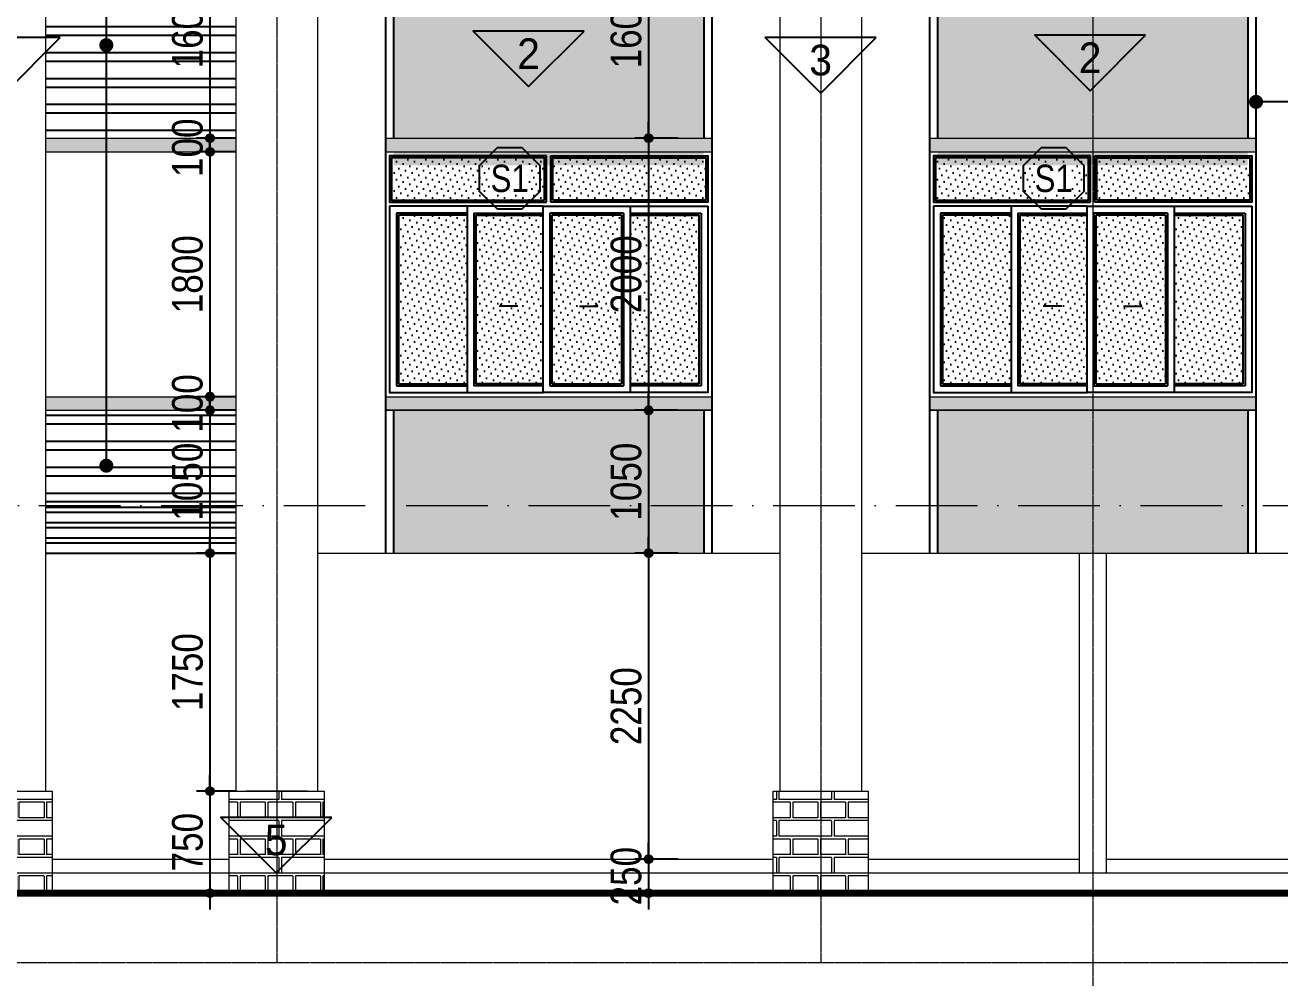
# Model space of a CAD drawing. Extents: x -79995 to 347433, y -157641 to 104789.
# Drawn here: x 42795 to 52022, y -29617 to -22613 of the extents above; entities that cross this region are included whole.
import ezdxf
from ezdxf.enums import TextEntityAlignment as Align

# ---------------------------------------------------------------- set-up
doc = ezdxf.new("R2010")
doc.units = 0
doc.linetypes.add('ACAD_ISO10W100', pattern=[18, 12, -3, 0, -3])
doc.layers.get('DEFPOINTS').update_dxf_attribs({"linetype": 'CONTINUOUS'})
for name, color, linetype, lineweight in [('CAY', 84, 'CONTINUOUS', 5), ('HACHT', 8, 'CONTINUOUS', 5), ('NET-THAY', 2, 'CONTINUOUS', 13), ('TRUC', 24, 'CONTINUOUS', 0)]:
    doc.layers.add(name, color=color, linetype=linetype, lineweight=lineweight)
for name, color, linetype in [('DIM', 1, 'CONTINUOUS'), ('DOOR', 20, 'CONTINUOUS'), ('HACTH', 8, 'CONTINUOUS'), ('HATCH', 8, 'CONTINUOUS'), ('KINH 1', 142, 'CONTINUOUS'), ('TAGS', 60, 'CONTINUOUS'), ('TEXT', 7, 'CONTINUOUS')]:
    doc.layers.add(name, color=color, linetype=linetype)
doc.styles.add('AVO', font='')
doc.styles.add('HEL-CONDENSE', font='')
doc.styles.add('VNI-HELVE-CONDENSEN', font='')
doc.styles.get('AVO').set_extended_font_data('VNI-Avo')
doc.styles.get('HEL-CONDENSE').set_extended_font_data('VNI-Helve-Condense')
doc.styles.get('VNI-HELVE-CONDENSEN').set_extended_font_data('VNI-Helve-Condense')
doc.dimstyles.new('D100', dxfattribs={"dimtxt": 225, "dimasz": 1.2, "dimexe": 100, "dimexo": 0, "dimgap": 50, "dimtad": 1, "dimdec": 0, "dimzin": 13, "dimdsep": 46, "dimtxsty": 'HEL-CONDENSE', "dimblk": 'D50', "dimcen": 0, "dimclrd": 1, "dimclre": 1, "dimclrt": 7, "dimadec": 0, "dimazin": 0, "dimtfac": 1, "dimtdec": 0, "dimtmove": 0, "dimatfit": 3, "dimldrblk": 'D50', "dimfxl": 1, "dimtolj": 1, "dimtzin": 13, "dimarcsym": 0})
pattern_1 = [(37.5, (-1260695.543, -257400.137), (-1.2000235, 36.7059928), [0, -28.956, 0, -32.385, 0, -30.95625]), (7.5, (-1260695.543, -257400.137), (33.7142462, 53.7618825), [0, -15.621, 0, -26.0985, 0, -10.00125]), (327.5, (-1260718.975, -257400.137), (59.3244278, 0.10778885), [0, -9.525, 0, -34.29, 0, -44.7675]), (317.5, (-1260718.975, -257400.137), (57.266734, 16.7196992), [0, -4.7625, 0, -22.479, 0, -25.7175])]
pattern_2 = [(97.5, (1120047.21, 316143.21), (70.350659, 65.896356), [0, -76, 0, -85, 0, -81.25]), (127.5, (1120047.21, 316143.21), (37.206876, 162.348986), [0, -41, 0, -68.5, 0, -26.25]), (167.5, (1120090.696, 316099.72), (-109.9014636, 110.301619), [0, -25, 0, -90, 0, -117.5]), (177.5, (1120090.7, 316099.72), (-75.252108, 137.313143), [0, -12.5, 0, -59, 0, -67.5])]
pattern_3 = [(180, (-1260695.54, -257700.14), (-3e-14, -270.968), [387.35, -19.05]), (180, (-1260695.54, -257814.44), (-3e-14, -270.968), [387.35, -19.05]), (180, (-1260797.14, -257835.62), (-3e-14, -270.968), [184.15, -19.05]), (180, (-1260797.14, -257949.92), (-3e-14, -270.968), [184.15, -19.05]), (270, (-1260695.54, -257700.14), (406.4, -7e-14), [114.3, -156.6672]), (270, (-1260676.5, -257700.14), (406.4, -7e-14), [114.3, -156.6672]), (270, (-1260797.14, -257835.62), (203.2, -4e-14), [114.3, -156.6672]), (270, (-1260778.1, -257835.62), (203.2, -4e-14), [114.3, -156.6672])]

# ---------------------------------------------------------------- blocks, each defined once
blk = doc.blocks.new('KH-CUADI')
at = {"layer": 'TAGS'}
blk.add_lwpolyline([(-124, 300), (-300, 124), (-300, -124), (-124, -300), (124, -300), (300, -124), (300, 124), (124, 300)], close=True, dxfattribs=at)
at = {"layer": 'TAGS', "style": 'VNI-HELVE-CONDENSEN'}
blk.add_attdef('D', text='', height=300, dxfattribs=at).set_placement((0, 0), align=Align.MIDDLE)
blk = doc.blocks.new('A$C11FB6725')
at = {"layer": 'KINH 1'}
h = blk.add_hatch(dxfattribs=at)
h.set_pattern_fill('DOTS', color=256, scale=750, angle=45, style=0)
h.set_pattern_definition([(45, (0, 0), (-16.5728, 49.71845), [0, -46.875])])
h.paths.add_polyline_path([(59.6, -459.4), (-1065.4, -459.4), (-1065.4, -769.4), (59.6, -769.4)])
h.paths.add_polyline_path([(1244.6, -459.4), (119.6, -459.4), (119.6, -769.4), (1244.6, -769.4)])
h.paths.add_polyline_path([(1194.6, -879.4), (689.6, -879.4), (689.6, -2119.4), (1194.6, -2119.4)])
h.paths.add_polyline_path([(624.6, -879.4), (113.1, -879.4), (113.1, -2119.4), (624.6, -2119.4)])
h.paths.add_polyline_path([(48.1, -879.4), (-445.4, -879.4), (-445.4, -2119.4), (48.1, -2119.4)])
h.paths.add_polyline_path([(-510.4, -879.4), (-1015.4, -879.4), (-1015.4, -2119.4), (-510.4, -2119.4)])
at = {"layer": 'DOOR'}
for p, q in [((74.6, -784.4), (74.6, -444.4)), ((104.6, -784.4), (104.6, -444.4)), ((48.1, -814.4), (-1080.4, -814.4)), ((-510.4, -814.4), (-510.4, -2184.4)), ((48.1, -814.4), (1259.6, -814.4)), ((689.6, -814.4), (689.6, -2184.4)), ((-510.4, -864.4), (-1030.4, -864.4)), ((-1030.4, -864.4), (-1030.4, -2134.4)), ((-460.4, -864.4), (-460.4, -2134.4)), ((-460.4, -864.4), (48.1, -864.4)), ((639.6, -864.4), (98.1, -864.4)), ((98.1, -864.4), (98.1, -2134.4)), ((639.6, -864.4), (639.6, -2134.4)), ((689.6, -864.4), (1209.6, -864.4)), ((1209.6, -864.4), (1209.6, -2134.4)), ((-1030.4, -2134.4), (-510.4, -2134.4)), ((48.1, -2134.4), (-460.4, -2134.4)), ((98.1, -2134.4), (639.6, -2134.4)), ((1209.6, -2134.4), (689.6, -2134.4))]:
    blk.add_line(p, q, dxfattribs=at)
at = {"layer": 'DOOR', "color": 8}
for p, q in [((-510.4, -879.4), (-1015.4, -879.4)), ((-1015.4, -879.4), (-1015.4, -2119.4)), ((-445.4, -879.4), (-445.4, -2119.4)), ((-445.4, -879.4), (48.1, -879.4)), ((624.6, -879.4), (113.1, -879.4)), ((113.1, -879.4), (113.1, -2119.4)), ((624.6, -879.4), (624.6, -2119.4)), ((689.6, -879.4), (1194.6, -879.4)), ((1194.6, -879.4), (1194.6, -2119.4)), ((-1015.4, -2119.4), (-510.4, -2119.4)), ((48.1, -2119.4), (-445.4, -2119.4)), ((113.1, -2119.4), (624.6, -2119.4)), ((1194.6, -2119.4), (689.6, -2119.4))]:
    blk.add_line(p, q, dxfattribs=at)
at = {"layer": 'DOOR'}
for points in [[(74.6, -444.4), (-1080.4, -444.4), (-1080.4, -784.4), (74.6, -784.4)], [(104.6, -444.4), (1259.6, -444.4), (1259.6, -784.4), (104.6, -784.4)], [(-1080.4, -814.4), (-1080.4, -2184.4), (48.1, -2184.4), (48.1, -814.4)], [(1259.6, -814.4), (1259.6, -2184.4), (48.1, -2184.4), (48.1, -814.4)], [(-138.1, -1548.1), (-268.5, -1548.1), (-255.2, -1527.4)], [(317.3, -1548.1), (447.7, -1548.1), (434.4, -1527.4)]]:
    blk.add_lwpolyline(points, dxfattribs=at)
at = {"layer": 'DOOR', "color": 8}
for points in [[(59.6, -769.4), (59.6, -459.4), (-1065.4, -459.4), (-1065.4, -769.4), (59.6, -769.4)], [(119.6, -769.4), (119.6, -459.4), (1244.6, -459.4), (1244.6, -769.4), (119.6, -769.4)]]:
    blk.add_lwpolyline(points, close=True, dxfattribs=at)
at = {"layer": 'NET-THAY'}
for p, q in [((-1110.4, -414.4), (1289.6, -414.4)), ((1289.6, -2214.4), (1289.6, -414.4)), ((-1110.4, -2214.4), (1289.6, -2214.4))]:
    blk.add_line(p, q, dxfattribs=at)
blk.add_lwpolyline([(-1110.4, -414.4), (-1110.4, -2214.4)], dxfattribs=at)
at = {"layer": 'TAGS', "linetype": 'Continuous'}
ref = blk.add_blockref('KH-CUADI', (-197.3, -609.5), dxfattribs=dict(at, xscale=0.75, yscale=0.75, zscale=0.75, rotation=180))
ref.add_attrib('D', 'S1', dxfattribs={"color": 7, "height": 200, "style": 'VNI-HELVE-CONDENSEN'}).set_placement((-197.3, -609.5), align=Align.MIDDLE)
blk = doc.blocks.new('D50')
at = {"layer": 'DIM'}
blk.add_hatch(color=256, dxfattribs=at).paths.add_polyline_path([(25, 0, 1), (-25, 0, 1)])
blk.add_line((25, 0), (100, 0), dxfattribs=at)
blk.add_circle((0, 0), 25, dxfattribs=at)
blk = doc.blocks.new('*D950')
at = {"layer": 'DEFPOINTS', "color": 0, "linetype": 'Continuous', "transparency": 16777216}
for p in [(44345, -21844.2), (44154.4, -23444.2), (44345, -23444.2)]:
    blk.add_point(p, dxfattribs=at)
at = {"layer": 'DIM', "color": 1, "linetype": 'Continuous', "lineweight": -2, "transparency": 16777216}
for p, q in [((44345, -21844.2), (44054.4, -21844.2)), ((44154.4, -21845.4), (44154.4, -23443)), ((44345, -23444.2), (44054.4, -23444.2))]:
    blk.add_line(p, q, dxfattribs=at)
at = {"layer": 'DIM', "color": 1, "linetype": 'Continuous', "lineweight": -2, "transparency": 16777216, "xscale": 1.199999999999999, "yscale": 1.199999999999999, "zscale": 1.199999999999999}
for p, rotation in [((44154.4, -21844.2), 90), ((44154.4, -23444.2), 270)]:
    blk.add_blockref('D50', p, dxfattribs=dict(at, rotation=rotation))
at = {"layer": 'DIM', "color": 7, "linetype": 'Continuous', "transparency": 16777216, "insert": (43989.5, -22644.2), "char_height": 225, "attachment_point": 5, "rotation": 90, "style": 'HEL-CONDENSE'}
blk.add_mtext('\\A1;1600', dxfattribs=at)
blk = doc.blocks.new('*D951')
at = {"layer": 'DEFPOINTS', "color": 0, "linetype": 'Continuous', "transparency": 16777216}
for p in [(44345, -23444.2), (44154.4, -23544.2), (44345, -23544.2)]:
    blk.add_point(p, dxfattribs=at)
at = {"layer": 'DIM', "color": 1, "linetype": 'Continuous', "lineweight": -2, "transparency": 16777216}
for p, q in [((44345, -23444.2), (44054.4, -23444.2)), ((44154.4, -23443), (44154.4, -23441.8)), ((44154.4, -23444.2), (44154.4, -23544.2)), ((44345, -23544.2), (44054.4, -23544.2)), ((44154.4, -23545.4), (44154.4, -23546.6))]:
    blk.add_line(p, q, dxfattribs=at)
at = {"layer": 'DIM', "color": 1, "linetype": 'Continuous', "lineweight": -2, "transparency": 16777216, "xscale": 1.199999999999999, "yscale": 1.199999999999999, "zscale": 1.199999999999999}
for p, rotation in [((44154.4, -23444.2), 270), ((44154.4, -23544.2), 90)]:
    blk.add_blockref('D50', p, dxfattribs=dict(at, rotation=rotation))
at = {"layer": 'DIM', "color": 7, "linetype": 'Continuous', "transparency": 16777216, "insert": (43989.5, -23514.2), "char_height": 225, "attachment_point": 5, "rotation": 90, "style": 'HEL-CONDENSE'}
blk.add_mtext('\\A1;100', dxfattribs=at)
blk = doc.blocks.new('*D952')
at = {"layer": 'DEFPOINTS', "color": 0, "linetype": 'Continuous', "transparency": 16777216}
for p in [(44345, -23544.2), (44154.4, -25344.2), (44345, -25344.2)]:
    blk.add_point(p, dxfattribs=at)
at = {"layer": 'DIM', "color": 1, "linetype": 'Continuous', "lineweight": -2, "transparency": 16777216}
for p, q in [((44345, -23544.2), (44054.4, -23544.2)), ((44154.4, -23545.4), (44154.4, -25343)), ((44345, -25344.2), (44054.4, -25344.2))]:
    blk.add_line(p, q, dxfattribs=at)
at = {"layer": 'DIM', "color": 1, "linetype": 'Continuous', "lineweight": -2, "transparency": 16777216, "xscale": 1.199999999999999, "yscale": 1.199999999999999, "zscale": 1.199999999999999}
for p, rotation in [((44154.4, -23544.2), 90), ((44154.4, -25344.2), 270)]:
    blk.add_blockref('D50', p, dxfattribs=dict(at, rotation=rotation))
at = {"layer": 'DIM', "color": 7, "linetype": 'Continuous', "transparency": 16777216, "insert": (43989.5, -24444.2), "char_height": 225, "attachment_point": 5, "rotation": 90, "style": 'HEL-CONDENSE'}
blk.add_mtext('\\A1;1800', dxfattribs=at)
blk = doc.blocks.new('*D953')
at = {"layer": 'DEFPOINTS', "color": 0, "linetype": 'Continuous', "transparency": 16777216}
for p in [(44345, -25344.2), (44154.4, -25444.2), (44345, -25444.2)]:
    blk.add_point(p, dxfattribs=at)
at = {"layer": 'DIM', "color": 1, "linetype": 'Continuous', "lineweight": -2, "transparency": 16777216}
for p, q in [((44345, -25344.2), (44054.4, -25344.2)), ((44154.4, -25343), (44154.4, -25341.8)), ((44154.4, -25344.2), (44154.4, -25444.2)), ((44345, -25444.2), (44054.4, -25444.2)), ((44154.4, -25445.4), (44154.4, -25446.6))]:
    blk.add_line(p, q, dxfattribs=at)
at = {"layer": 'DIM', "color": 1, "linetype": 'Continuous', "lineweight": -2, "transparency": 16777216, "xscale": 1.199999999999999, "yscale": 1.199999999999999, "zscale": 1.199999999999999}
for p, rotation in [((44154.4, -25344.2), 270), ((44154.4, -25444.2), 90)]:
    blk.add_blockref('D50', p, dxfattribs=dict(at, rotation=rotation))
at = {"layer": 'DIM', "color": 7, "linetype": 'Continuous', "transparency": 16777216, "insert": (43989.5, -25394.2), "char_height": 225, "attachment_point": 5, "rotation": 90, "style": 'HEL-CONDENSE'}
blk.add_mtext('\\A1;100', dxfattribs=at)
blk = doc.blocks.new('*D954')
at = {"layer": 'DEFPOINTS', "color": 0, "linetype": 'Continuous', "transparency": 16777216}
for p in [(44345, -25444.2), (44154.4, -26494.2), (44345, -26494.2)]:
    blk.add_point(p, dxfattribs=at)
at = {"layer": 'DIM', "color": 1, "linetype": 'Continuous', "lineweight": -2, "transparency": 16777216}
for p, q in [((44345, -25444.2), (44054.4, -25444.2)), ((44154.4, -25445.4), (44154.4, -26493)), ((44345, -26494.2), (44054.4, -26494.2))]:
    blk.add_line(p, q, dxfattribs=at)
at = {"layer": 'DIM', "color": 1, "linetype": 'Continuous', "lineweight": -2, "transparency": 16777216, "xscale": 1.199999999999999, "yscale": 1.199999999999999, "zscale": 1.199999999999999}
for p, rotation in [((44154.4, -25444.2), 90), ((44154.4, -26494.2), 270)]:
    blk.add_blockref('D50', p, dxfattribs=dict(at, rotation=rotation))
at = {"layer": 'DIM', "color": 7, "linetype": 'Continuous', "transparency": 16777216, "insert": (43989.5, -25969.2), "char_height": 225, "attachment_point": 5, "rotation": 90, "style": 'HEL-CONDENSE'}
blk.add_mtext('\\A1;1050', dxfattribs=at)
blk = doc.blocks.new('*D955')
at = {"layer": 'DEFPOINTS', "color": 0, "linetype": 'Continuous', "transparency": 16777216}
for p in [(44345, -26494.2), (44154.4, -28244.2), (44345, -28244.2)]:
    blk.add_point(p, dxfattribs=at)
at = {"layer": 'DIM', "color": 1, "linetype": 'Continuous', "lineweight": -2, "transparency": 16777216}
for p, q in [((44345, -26494.2), (44054.4, -26494.2)), ((44154.4, -26495.4), (44154.4, -28243)), ((44345, -28244.2), (44054.4, -28244.2))]:
    blk.add_line(p, q, dxfattribs=at)
at = {"layer": 'DIM', "color": 1, "linetype": 'Continuous', "lineweight": -2, "transparency": 16777216, "xscale": 1.199999999999999, "yscale": 1.199999999999999, "zscale": 1.199999999999999}
for p, rotation in [((44154.4, -26494.2), 90), ((44154.4, -28244.2), 270)]:
    blk.add_blockref('D50', p, dxfattribs=dict(at, rotation=rotation))
at = {"layer": 'DIM', "color": 7, "linetype": 'Continuous', "transparency": 16777216, "insert": (43989.5, -27369.2), "char_height": 225, "attachment_point": 5, "rotation": 90, "style": 'HEL-CONDENSE'}
blk.add_mtext('\\A1;1750', dxfattribs=at)
blk = doc.blocks.new('*D956')
at = {"layer": 'DEFPOINTS', "color": 0, "linetype": 'Continuous', "transparency": 16777216}
for p in [(44345, -28244.2), (44154.4, -28994.2), (44295, -28994.2)]:
    blk.add_point(p, dxfattribs=at)
at = {"layer": 'DIM', "color": 1, "linetype": 'Continuous', "lineweight": -2, "transparency": 16777216}
for p, q in [((44345, -28244.2), (44054.4, -28244.2)), ((44154.4, -28245.4), (44154.4, -28993)), ((44295, -28994.2), (44054.4, -28994.2))]:
    blk.add_line(p, q, dxfattribs=at)
at = {"layer": 'DIM', "color": 1, "linetype": 'Continuous', "lineweight": -2, "transparency": 16777216, "xscale": 1.199999999999999, "yscale": 1.199999999999999, "zscale": 1.199999999999999}
for p, rotation in [((44154.4, -28244.2), 90), ((44154.4, -28994.2), 270)]:
    blk.add_blockref('D50', p, dxfattribs=dict(at, rotation=rotation))
at = {"layer": 'DIM', "color": 7, "linetype": 'Continuous', "transparency": 16777216, "insert": (43989.5, -28619.2), "char_height": 225, "attachment_point": 5, "rotation": 90, "style": 'HEL-CONDENSE'}
blk.add_mtext('\\A1;750', dxfattribs=at)
blk = doc.blocks.new('*D959')
at = {"layer": 'DEFPOINTS', "color": 0, "linetype": 'Continuous', "transparency": 16777216}
for p in [(47455.7, -21844.2), (47379.5, -23444.2), (47596.9, -23444.2)]:
    blk.add_point(p, dxfattribs=at)
at = {"layer": 'DIM', "color": 1, "linetype": 'Continuous', "lineweight": -2, "transparency": 16777216}
for p, q in [((47455.7, -21844.2), (47279.5, -21844.2)), ((47379.5, -21845.4), (47379.5, -23443)), ((47596.9, -23444.2), (47279.5, -23444.2))]:
    blk.add_line(p, q, dxfattribs=at)
at = {"layer": 'DIM', "color": 1, "linetype": 'Continuous', "lineweight": -2, "transparency": 16777216, "xscale": 1.199999999999999, "yscale": 1.199999999999999, "zscale": 1.199999999999999}
for p, rotation in [((47379.5, -21844.2), 90), ((47379.5, -23444.2), 270)]:
    blk.add_blockref('D50', p, dxfattribs=dict(at, rotation=rotation))
at = {"layer": 'DIM', "color": 7, "linetype": 'Continuous', "transparency": 16777216, "insert": (47214.6, -22644.2), "char_height": 225, "attachment_point": 5, "rotation": 90, "style": 'HEL-CONDENSE'}
blk.add_mtext('\\A1;1600', dxfattribs=at)
blk = doc.blocks.new('*D960')
at = {"layer": 'DEFPOINTS', "color": 0, "linetype": 'Continuous', "transparency": 16777216}
for p in [(47596.9, -23444.2), (47379.5, -25444.2), (47596.9, -25444.2)]:
    blk.add_point(p, dxfattribs=at)
at = {"layer": 'DIM', "color": 1, "linetype": 'Continuous', "lineweight": -2, "transparency": 16777216}
for p, q in [((47596.9, -23444.2), (47279.5, -23444.2)), ((47379.5, -23445.4), (47379.5, -25443)), ((47596.9, -25444.2), (47279.5, -25444.2))]:
    blk.add_line(p, q, dxfattribs=at)
at = {"layer": 'DIM', "color": 1, "linetype": 'Continuous', "lineweight": -2, "transparency": 16777216, "xscale": 1.199999999999999, "yscale": 1.199999999999999, "zscale": 1.199999999999999}
for p, rotation in [((47379.5, -23444.2), 90), ((47379.5, -25444.2), 270)]:
    blk.add_blockref('D50', p, dxfattribs=dict(at, rotation=rotation))
at = {"layer": 'DIM', "color": 7, "linetype": 'Continuous', "transparency": 16777216, "insert": (47214.6, -24444.2), "char_height": 225, "attachment_point": 5, "rotation": 90, "style": 'HEL-CONDENSE'}
blk.add_mtext('\\A1;2000', dxfattribs=at)
blk = doc.blocks.new('*D961')
at = {"layer": 'DEFPOINTS', "color": 0, "linetype": 'Continuous', "transparency": 16777216}
for p in [(47596.9, -25444.2), (47379.5, -26494.2), (47596.9, -26494.2)]:
    blk.add_point(p, dxfattribs=at)
at = {"layer": 'DIM', "color": 1, "linetype": 'Continuous', "lineweight": -2, "transparency": 16777216}
for p, q in [((47596.9, -25444.2), (47279.5, -25444.2)), ((47379.5, -25445.4), (47379.5, -26493)), ((47596.9, -26494.2), (47279.5, -26494.2))]:
    blk.add_line(p, q, dxfattribs=at)
at = {"layer": 'DIM', "color": 1, "linetype": 'Continuous', "lineweight": -2, "transparency": 16777216, "xscale": 1.199999999999999, "yscale": 1.199999999999999, "zscale": 1.199999999999999}
for p, rotation in [((47379.5, -25444.2), 90), ((47379.5, -26494.2), 270)]:
    blk.add_blockref('D50', p, dxfattribs=dict(at, rotation=rotation))
at = {"layer": 'DIM', "color": 7, "linetype": 'Continuous', "transparency": 16777216, "insert": (47214.6, -25969.2), "char_height": 225, "attachment_point": 5, "rotation": 90, "style": 'HEL-CONDENSE'}
blk.add_mtext('\\A1;1050', dxfattribs=at)
blk = doc.blocks.new('*D962')
at = {"layer": 'DEFPOINTS', "color": 0, "linetype": 'Continuous', "transparency": 16777216}
for p in [(47596.9, -26494.2), (47379.5, -28744.2), (47596.9, -28744.2)]:
    blk.add_point(p, dxfattribs=at)
at = {"layer": 'DIM', "color": 1, "linetype": 'Continuous', "lineweight": -2, "transparency": 16777216}
for p, q in [((47596.9, -26494.2), (47279.5, -26494.2)), ((47379.5, -26495.4), (47379.5, -28743)), ((47596.9, -28744.2), (47279.5, -28744.2))]:
    blk.add_line(p, q, dxfattribs=at)
at = {"layer": 'DIM', "color": 1, "linetype": 'Continuous', "lineweight": -2, "transparency": 16777216, "xscale": 1.199999999999999, "yscale": 1.199999999999999, "zscale": 1.199999999999999}
for p, rotation in [((47379.5, -26494.2), 90), ((47379.5, -28744.2), 270)]:
    blk.add_blockref('D50', p, dxfattribs=dict(at, rotation=rotation))
at = {"layer": 'DIM', "color": 7, "linetype": 'Continuous', "transparency": 16777216, "insert": (47214.6, -27619.2), "char_height": 225, "attachment_point": 5, "rotation": 90, "style": 'HEL-CONDENSE'}
blk.add_mtext('\\A1;2250', dxfattribs=at)
blk = doc.blocks.new('*D963')
at = {"layer": 'DEFPOINTS', "color": 0, "linetype": 'Continuous', "transparency": 16777216}
for p in [(47596.9, -28744.2), (47379.5, -28994.2), (47608, -28994.2)]:
    blk.add_point(p, dxfattribs=at)
at = {"layer": 'DIM', "color": 1, "linetype": 'Continuous', "lineweight": -2, "transparency": 16777216}
for p, q in [((47596.9, -28744.2), (47279.5, -28744.2)), ((47379.5, -28745.4), (47379.5, -28993)), ((47608, -28994.2), (47279.5, -28994.2))]:
    blk.add_line(p, q, dxfattribs=at)
at = {"layer": 'DIM', "color": 1, "linetype": 'Continuous', "lineweight": -2, "transparency": 16777216, "xscale": 1.199999999999999, "yscale": 1.199999999999999, "zscale": 1.199999999999999}
for p, rotation in [((47379.5, -28744.2), 90), ((47379.5, -28994.2), 270)]:
    blk.add_blockref('D50', p, dxfattribs=dict(at, rotation=rotation))
at = {"layer": 'DIM', "color": 7, "linetype": 'Continuous', "transparency": 16777216, "insert": (47214.6, -28869.2), "char_height": 225, "attachment_point": 5, "rotation": 90, "style": 'HEL-CONDENSE'}
blk.add_mtext('\\A1;250', dxfattribs=at)
blk = doc.blocks.new('TUONG-NAM')
at = {"layer": 'TAGS'}
blk.add_lwpolyline([(-453, -453), (453, -453), (0, 0)], close=True, dxfattribs=at)
at = {"layer": 'TAGS', "linetype": 'Continuous', "style": 'AVO'}
blk.add_attdef('KH-TUONG', text='', height=250, dxfattribs=at).set_placement((0, -269), align=Align.MIDDLE_CENTER)

msp = doc.modelspace()

# ---------------------------------------------------------------- hatches: boundary and pattern name
at = {"layer": 'DIM', "linetype": 'ByBlock'}
for points in [[(43444.569, -22759.869, 1), (43340.049, -22759.869, 1)], [(51898.162, -23177.142, 1), (51793.642, -23177.142, 1)], [(43444.569, -25851.482, 1), (43340.049, -25851.482, 1)]]:
    msp.add_hatch(color=1, dxfattribs=at).paths.add_polyline_path(points)
at = {"layer": 'HACHT'}
h = msp.add_hatch(dxfattribs=at)
h.set_pattern_fill('AR-BRELM', color=256, scale=2, angle=180, style=0)
h.set_pattern_definition(pattern_3)
h.paths.add_polyline_path([(42994.966, -28994.245), (42994.966, -28844.245), (42644.966, -28844.245), (42644.966, -28994.245)])
h.paths.add_polyline_path([(42994.966, -28844.245), (42994.966, -28244.245), (42644.966, -28244.245), (42644.966, -28844.245)])
h.paths.add_polyline_path([(42294.966, -28244.245), (42294.966, -28844.245), (42644.966, -28844.245), (42644.966, -28244.245)])
h.paths.add_polyline_path([(42294.966, -28844.245), (42294.966, -28994.245), (42644.966, -28994.245), (42644.966, -28844.245)])
h = msp.add_hatch(dxfattribs=at)
h.set_pattern_fill('AR-BRELM', color=256, scale=2, angle=180, style=0)
h.set_pattern_definition(pattern_3)
h.paths.add_polyline_path([(44294.966, -28244.245), (44294.966, -28844.245), (44644.966, -28844.245), (44644.966, -28244.245)])
h.paths.add_polyline_path([(44294.966, -28844.245), (44294.966, -28994.245), (44644.966, -28994.245), (44644.966, -28844.245)])
h.paths.add_polyline_path([(44994.966, -28994.245), (44994.966, -28844.245), (44644.966, -28844.245), (44644.966, -28994.245)])
h.paths.add_polyline_path([(44994.966, -28844.245), (44994.966, -28244.245), (44644.966, -28244.245), (44644.966, -28844.245)])
h = msp.add_hatch(dxfattribs=at)
h.set_pattern_fill('AR-BRELM', color=256, scale=2, angle=180, style=0)
h.set_pattern_definition(pattern_3)
h.paths.add_polyline_path([(48294.966, -28844.245), (48294.966, -28994.245), (48644.966, -28994.245), (48644.966, -28844.245)])
h.paths.add_polyline_path([(48294.966, -28244.245), (48294.966, -28844.245), (48644.966, -28844.245), (48644.966, -28244.245)])
h.paths.add_polyline_path([(48994.966, -28844.245), (48994.966, -28244.245), (48644.966, -28244.245), (48644.966, -28844.245)])
h.paths.add_polyline_path([(48994.966, -28994.245), (48994.966, -28844.245), (48644.966, -28844.245), (48644.966, -28994.245)])
at = {"layer": 'HACTH'}
h = msp.add_hatch(dxfattribs=at)
h.set_pattern_fill('ANSI32', color=256, scale=20, angle=135, style=0)
h.set_pattern_definition([(180, (-124099.96, -468838.07), (-1e-14, -190.5), []), (180, (-124163.46, -468774.57), (-1e-14, -190.5), [])])
h.paths.add_polyline_path([(44344.966, -21844.245), (42944.966, -21844.245), (42944.966, -22544.245), (44344.966, -22544.245)])
h.paths.add_polyline_path([(42944.966, -19844.245), (44344.966, -19844.245), (44344.966, -18944.245), (42944.966, -18944.245)])
h.paths.add_polyline_path([(42944.966, -23444.245), (44344.966, -23444.245), (44344.966, -22544.245), (42944.966, -22544.245)])
h.paths.add_polyline_path([(44344.966, -25444.245), (42944.966, -25444.245), (42944.966, -26144.245), (44344.966, -26144.245)])
h = msp.add_hatch(dxfattribs=at)
h.set_pattern_fill('AR-SAND', color=256, scale=50, angle=45, style=0)
h.set_pattern_definition(pattern_2)
h.paths.add_polyline_path([(45504.966, -26144.245), (47784.966, -26144.245), (47784.966, -26494.245), (45504.966, -26494.245)])
h.paths.add_polyline_path([(45504.966, -25444.245), (47784.966, -25444.245), (47784.966, -26144.245), (45504.966, -26144.245)])
h.paths.add_polyline_path([(45504.963, -22544.245), (47784.963, -22544.245), (47784.966, -23644.245), (45504.966, -23644.245)])
h.paths.add_polyline_path([(45504.961, -21844.245), (47784.961, -21844.245), (47784.963, -22544.245), (45504.963, -22544.245)])
h.paths.add_polyline_path([(45504.966, -18944.245), (47784.966, -18944.245), (47784.966, -20044.245), (45504.966, -20044.245)])
h = msp.add_hatch(dxfattribs=at)
h.set_pattern_fill('AR-SAND', color=256, scale=50, angle=45, style=0)
h.set_pattern_definition(pattern_2)
h.paths.add_polyline_path([(50644.966, -18944.245), (51784.966, -18944.245), (51784.966, -20044.245), (50644.966, -20044.245)])
h.paths.add_polyline_path([(49504.966, -18944.245), (50644.966, -18944.245), (50644.966, -20044.245), (49504.966, -20044.245)])
h.paths.add_polyline_path([(49504.961, -21844.245), (50644.966, -21844.245), (50644.966, -22544.245), (49504.963, -22544.245)])
h.paths.add_polyline_path([(50644.966, -21844.245), (51784.961, -21844.245), (51784.963, -22544.245), (50644.966, -22544.245)])
h.paths.add_polyline_path([(50644.966, -22544.245), (51784.963, -22544.245), (51784.966, -23644.245), (50644.966, -23644.245)])
h.paths.add_polyline_path([(49504.963, -22544.245), (50644.966, -22544.245), (50644.966, -23644.245), (49504.966, -23644.245)])
h.paths.add_polyline_path([(49504.966, -25444.245), (50644.966, -25444.245), (50644.966, -26144.245), (49504.966, -26144.245)])
h.paths.add_polyline_path([(50644.966, -25444.245), (51784.966, -25444.245), (51784.966, -26144.245), (50644.966, -26144.245)])
h.paths.add_polyline_path([(50644.966, -26144.245), (51784.966, -26144.245), (51784.966, -26494.245), (50644.966, -26494.245)])
h.paths.add_polyline_path([(49504.966, -26144.245), (50644.966, -26144.245), (50644.966, -26494.245), (49504.966, -26494.245)])
h = msp.add_hatch(dxfattribs=at)
h.set_pattern_fill('ANSI32', color=256, scale=300, angle=135, style=0)
h.set_pattern_definition([(7e-15, (1120047.21, 316143.21), (2e-14, -112.5), []), (7e-15, (1120084.71, 316180.71), (2e-14, -112.5), [])])
h.paths.add_polyline_path([(42944.966, -26144.245), (44344.966, -26144.245), (44344.966, -26494.245), (42944.966, -26494.245)])
at = {"layer": 'HATCH'}
h = msp.add_hatch(dxfattribs=at)
h.set_pattern_fill('AR-SAND', color=256, scale=0.75, style=0)
h.set_pattern_definition(pattern_1)
h.paths.add_polyline_path([(44344.966, -25344.245), (42944.966, -25344.245), (42944.966, -25444.245), (44344.966, -25444.245)])
h.paths.add_polyline_path([(44344.966, -23444.245), (42944.966, -23444.245), (42944.966, -23544.245), (44344.966, -23544.245)])
h.paths.add_polyline_path([(44344.966, -21744.245), (42944.966, -21744.245), (42944.966, -21844.245), (44344.966, -21844.245)])
h.paths.add_polyline_path([(44344.966, -19844.245), (42944.966, -19844.245), (42944.966, -19944.245), (44344.966, -19944.245)])
h = msp.add_hatch(dxfattribs=at)
h.set_pattern_fill('AR-SAND', color=256, scale=0.75, style=0)
h.set_pattern_definition(pattern_1)
h.paths.add_polyline_path([(47844.971, -23444.245), (45444.971, -23444.245), (45444.971, -23544.245), (47844.971, -23544.245)])
h = msp.add_hatch(dxfattribs=at)
h.set_pattern_fill('AR-SAND', color=256, scale=0.75, style=0)
h.set_pattern_definition(pattern_1)
h.paths.add_polyline_path([(51844.966, -23444.245), (49444.966, -23444.245), (49444.966, -23544.245), (51844.966, -23544.245)])
h = msp.add_hatch(dxfattribs=at)
h.set_pattern_fill('AR-SAND', color=256, scale=0.75, style=0)
h.set_pattern_definition(pattern_1)
h.paths.add_polyline_path([(47844.966, -25344.245), (45444.966, -25344.245), (45444.966, -25444.245), (47844.966, -25444.245)])
h = msp.add_hatch(dxfattribs=at)
h.set_pattern_fill('AR-SAND', color=256, scale=0.75, style=0)
h.set_pattern_definition(pattern_1)
h.paths.add_polyline_path([(51844.966, -25344.245), (49444.966, -25344.245), (49444.966, -25444.245), (51844.966, -25444.245)])

# ---------------------------------------------------------------- linework, layer by layer
at = {"layer": 'CAY'}
for p, q in [((42994.966, -28744.245), (44294.966, -28744.245)), ((42994.966, -28844.245), (44294.966, -28844.245))]:
    msp.add_line(p, q, dxfattribs=at)
at = {"layer": 'CAY', "const_width": 50}
msp.add_lwpolyline([(37178.282, -28994.245), (58279.875, -28994.245)], dxfattribs=at)
at = {"layer": 'HATCH'}
for p, q in [((45444.966, -18944.245), (45444.966, -26494.245)), ((47844.966, -18944.245), (47844.966, -26494.245)), ((49444.966, -18944.245), (49444.966, -26494.245)), ((51844.966, -18944.245), (51844.966, -26494.245)), ((45504.961, -21844.245), (45504.965, -23444.245)), ((47784.961, -21844.245), (47784.965, -23444.245)), ((49504.961, -21844.245), (49504.965, -23444.245)), ((51784.961, -21844.245), (51784.965, -23444.245)), ((45504.966, -25444.245), (45504.966, -26494.245)), ((47784.966, -25444.245), (47784.966, -26494.245)), ((49504.966, -25444.245), (49504.966, -26494.245)), ((51784.966, -25444.245), (51784.966, -26494.245))]:
    msp.add_line(p, q, dxfattribs=at)
at = {"layer": 'NET-THAY'}
for p, q in [((42944.966, -18944.245), (42944.966, -28244.245)), ((44344.966, -18944.245), (44344.966, -28244.245)), ((44944.966, -18944.245), (44944.966, -28244.245)), ((48344.966, -18944.245), (48344.966, -28244.245)), ((48944.966, -18944.245), (48944.966, -28244.245)), ((42944.966, -23444.245), (44344.966, -23444.245)), ((42944.966, -23444.245), (42944.966, -25444.245)), ((44344.966, -23444.245), (44344.966, -25444.245)), ((45444.971, -23444.245), (47844.971, -23444.245)), ((49444.966, -23444.245), (51844.966, -23444.245)), ((42944.966, -23544.245), (44344.966, -23544.245)), ((45444.971, -23544.245), (47844.971, -23544.245)), ((49444.966, -23544.245), (51844.966, -23544.245)), ((45444.966, -23644.245), (45444.966, -25444.245)), ((47844.966, -23644.245), (47844.966, -25444.245)), ((49444.966, -23644.245), (49444.966, -25444.245)), ((51844.966, -23644.245), (51844.966, -25444.245)), ((42944.966, -25344.245), (44344.966, -25344.245)), ((45444.966, -25344.245), (47844.966, -25344.245)), ((49444.966, -25344.245), (51844.966, -25344.245)), ((42944.966, -25444.245), (44344.966, -25444.245)), ((45444.966, -25444.245), (47844.966, -25444.245)), ((49444.966, -25444.245), (51844.966, -25444.245)), ((42944.966, -26494.245), (44344.966, -26494.245)), ((44944.966, -26494.245), (48344.966, -26494.245)), ((48944.966, -26494.245), (52394.966, -26494.245)), ((50544.966, -26494.245), (50544.966, -28844.245)), ((50744.966, -26494.245), (50744.966, -28844.245)), ((44869.966, -28244.245), (44419.966, -28244.245)), ((48419.966, -28244.245), (48869.966, -28244.245)), ((44994.966, -28744.245), (48294.966, -28744.245)), ((48994.966, -28744.245), (50544.966, -28744.245)), ((50744.966, -28744.245), (52344.966, -28744.245)), ((36595.367, -28844.245), (57664.711, -28844.245)), ((44994.966, -28844.245), (48294.966, -28844.245)), ((48994.966, -28844.245), (52344.966, -28844.245))]:
    msp.add_line(p, q, dxfattribs=at)
for points in [[(45444.971, -23444.245), (47844.966, -23444.245), (47844.966, -25444.245), (45444.971, -25444.245)], [(49444.966, -23444.245), (51844.966, -23444.245), (51844.966, -25444.245), (49444.966, -25444.245)]]:
    msp.add_lwpolyline(points, close=True, dxfattribs=at)
for points in [[(42294.966, -28994.245), (42294.966, -28244.245), (42994.966, -28244.245), (42994.966, -28994.245)], [(44294.966, -28994.245), (44294.966, -28244.245), (44994.966, -28244.245), (44994.966, -28994.245)], [(48294.966, -28994.245), (48294.966, -28244.245), (48994.966, -28244.245), (48994.966, -28994.245)]]:
    msp.add_lwpolyline(points, dxfattribs=at)
at = {"layer": 'TEXT'}
msp.add_line((55827.21, -23176.813), (51844.966, -23176.813), dxfattribs=at)
msp.add_lwpolyline([(43391.373, -15300.064), (43391.373, -25851.153)], dxfattribs=at)
at = {"layer": 'TRUC', "linetype": 'ACAD_ISO10W100', "ltscale": 50}
msp.add_line((36595.367, -26144.245), (57664.711, -26144.245), dxfattribs=at)
at = {"layer": 'TRUC', "linetype": 'ACAD_ISO10W100', "ltscale": 0.2}
msp.add_lwpolyline([(36595.367, -15300.064), (57664.711, -15300.064), (57664.711, -29506.223), (36595.367, -29506.223)], close=True, dxfattribs=at)
for points in [[(44644.966, -15300.064), (44644.966, -29506.223)], [(48644.966, -15300.064), (48644.966, -29506.223)], [(50644.966, -15300.064), (50644.966, -31412.371)]]:
    msp.add_lwpolyline(points, dxfattribs=at)

# ---------------------------------------------------------------- block references
at = {"layer": 'DOOR'}
for p in [(46555.347, -23129.886), (50555.347, -23129.886)]:
    msp.add_blockref('A$C11FB6725', p, dxfattribs=at)
at = {"layer": 'TAGS', "linetype": 'Continuous'}
ref = msp.add_blockref('TUONG-NAM', (46497.366, -23065.092), dxfattribs=dict(at, xscale=0.8999999999068677, yscale=0.9000000000232831, zscale=0.9, rotation=180))
ref.add_attrib('KH-TUONG', '2', dxfattribs={"color": 7, "linetype": 'Continuous', "height": 225, "style": 'AVO'}).set_placement((46496.921, -22822.738), align=Align.MIDDLE_CENTER)
ref = msp.add_blockref('TUONG-NAM', (50626.617, -23095.329), dxfattribs=dict(at, xscale=0.8999999999068677, yscale=0.9000000000232831, zscale=0.9, rotation=180))
ref.add_attrib('KH-TUONG', '2', dxfattribs={"color": 7, "linetype": 'Continuous', "height": 225, "style": 'AVO'}).set_placement((50626.172, -22852.975), align=Align.MIDDLE_CENTER)
ref = msp.add_blockref('TUONG-NAM', (42644.966, -23112.151), dxfattribs=dict(at, xscale=0.8999999999068677, yscale=0.9000000000232831, zscale=0.9, rotation=180))
ref.add_attrib('KH-TUONG', '3', dxfattribs={"color": 7, "linetype": 'Continuous', "height": 225, "style": 'AVO'}).set_placement((42644.521, -22869.797), align=Align.MIDDLE_CENTER)
ref = msp.add_blockref('TUONG-NAM', (48644.966, -23112.151), dxfattribs=dict(at, xscale=0.8999999999068677, yscale=0.9000000000232831, zscale=0.9, rotation=180))
ref.add_attrib('KH-TUONG', '3', dxfattribs={"color": 7, "linetype": 'Continuous', "height": 225, "style": 'AVO'}).set_placement((48644.521, -22869.797), align=Align.MIDDLE_CENTER)
ref = msp.add_blockref('TUONG-NAM', (44641.855, -28845.286), dxfattribs=dict(at, xscale=0.8999999999068677, yscale=0.9000000000232831, zscale=0.9, rotation=180))
ref.add_attrib('KH-TUONG', '5', dxfattribs={"color": 7, "linetype": 'Continuous', "height": 225, "style": 'AVO'}).set_placement((44641.41, -28602.932), align=Align.MIDDLE_CENTER)

# ---------------------------------------------------------------- dimensions: what is measured, and where the dimension line sits
at = {"layer": 'DIM', "linetype": 'Continuous'}
for base, p1, p2, picture, middle in [((44154.428, -23444.245), (44344.966, -21844.245), (44344.966, -23444.245), '*D950', (43989.528, -22644.245)), ((47379.504, -23444.245), (47455.654, -21844.245), (47596.865, -23444.245), '*D959', (47214.604, -22644.245)), ((47379.504, -25444.245), (47596.865, -23444.245), (47596.865, -25444.245), '*D960', (47214.604, -24444.245)), ((44154.428, -25344.245), (44344.966, -23544.245), (44344.966, -25344.245), '*D952', (43989.528, -24444.245)), ((44154.428, -26494.245), (44344.966, -25444.245), (44344.966, -26494.245), '*D954', (43989.528, -25969.245)), ((47379.504, -26494.245), (47596.865, -25444.245), (47596.865, -26494.245), '*D961', (47214.604, -25969.245)), ((44154.428, -28244.245), (44344.966, -26494.245), (44344.966, -28244.245), '*D955', (43989.528, -27369.245)), ((47379.504, -28744.245), (47596.865, -26494.245), (47596.865, -28744.245), '*D962', (47214.604, -27619.245)), ((44154.428, -28994.245), (44344.966, -28244.245), (44294.966, -28994.245), '*D956', (43989.528, -28619.245))]:
    dim = msp.add_linear_dim(base=base, p1=p1, p2=p2, angle=90, dimstyle='D100', override={"dimtmove": 1}, dxfattribs=at)
    dim.commit()
    dim.dimension.update_dxf_attribs({"geometry": picture, "text_midpoint": middle})
for base, p1, p2, picture, middle in [((44154.428, -23544.245), (44344.966, -23444.245), (44344.966, -23544.245), '*D951', (44154.428, -23514.245)), ((44154.428, -25444.245), (44344.966, -25344.245), (44344.966, -25444.245), '*D953', (44154.428, -25394.245)), ((47379.504, -28994.245), (47596.865, -28744.245), (47608.02, -28994.245), '*D963', (47379.504, -28869.245))]:
    dim = msp.add_linear_dim(base=base, p1=p1, p2=p2, angle=90, dimstyle='D100', override={"dimtmove": 1}, dxfattribs=at)
    dim.commit()
    dim.dimension.update_dxf_attribs({"geometry": picture, "text_midpoint": middle, "dimtype": 160})

doc.saveas('drawing.dxf')
